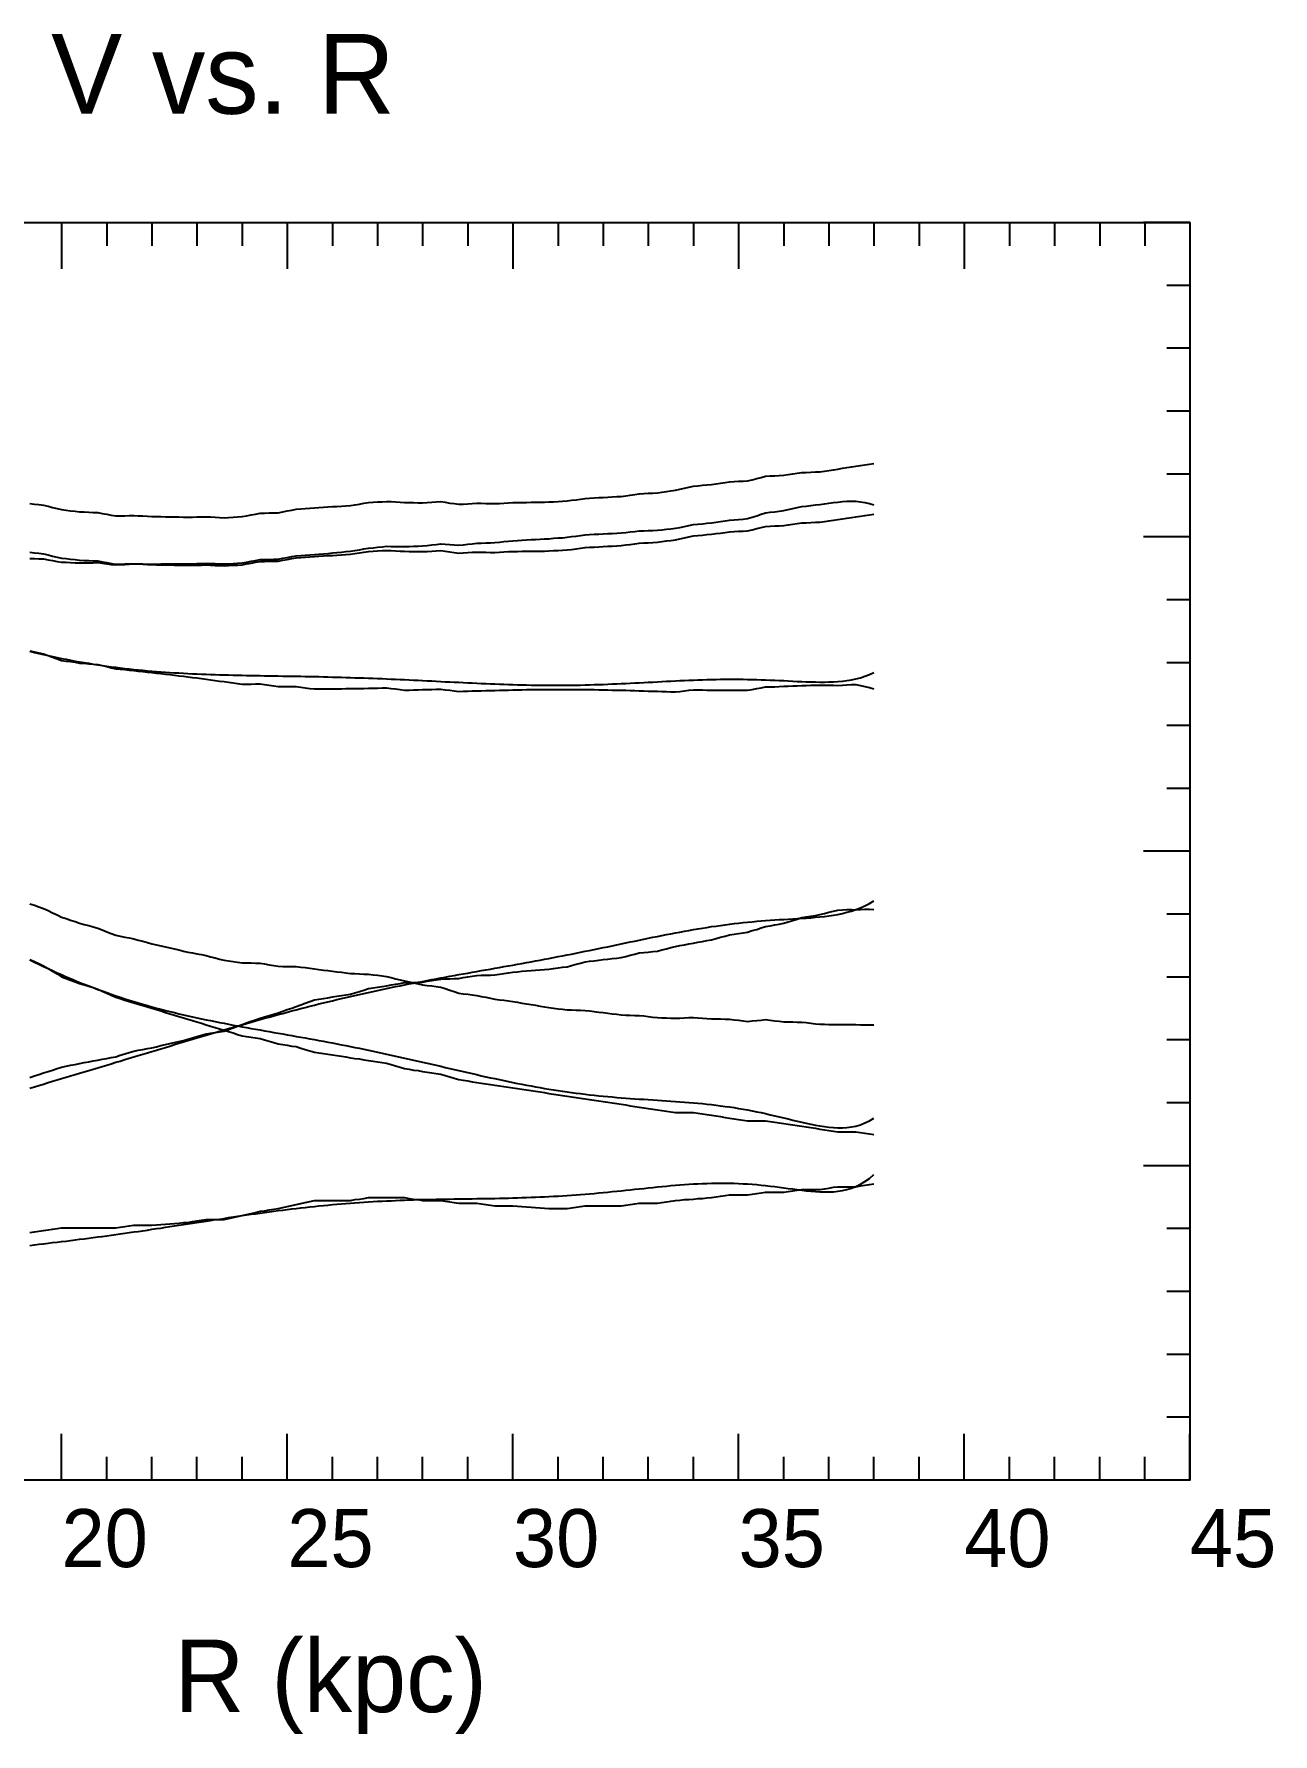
# Model space of a CAD drawing. Extents: x -35 to 291, y -35 to 199.
# Drawn here: x 120.6 to 291.5, y -35 to 199.4 of the extents above; entities that cross this region are included whole.
import ezdxf

# ---------------------------------------------------------------- set-up
doc = ezdxf.new("R2010")
doc.units = 0

msp = doc.modelspace()

# ---------------------------------------------------------------- linework, layer by layer
at = {"color": 0}
for p, q in [((124.44, 173.45), (124.44, 167.05)), ((130.67, 173.45), (130.67, 170.25)), ((136.89, 173.45), (136.89, 170.25)), ((143.11, 173.45), (143.11, 170.25)), ((149.33, 173.45), (149.33, 170.25)), ((155.56, 173.45), (155.56, 167.05)), ((161.78, 173.45), (161.78, 170.25)), ((168, 173.45), (168, 170.25)), ((174.22, 173.45), (174.22, 170.25)), ((180.44, 173.45), (180.44, 170.25)), ((186.67, 173.45), (186.67, 167.05)), ((192.89, 173.45), (192.89, 170.25)), ((199.11, 173.45), (199.11, 170.25)), ((205.33, 173.45), (205.33, 170.25)), ((211.56, 173.45), (211.56, 170.25)), ((217.78, 173.45), (217.78, 167.05)), ((224, 173.45), (224, 170.25)), ((230.22, 173.45), (230.22, 170.25)), ((236.44, 173.45), (236.44, 170.25)), ((242.67, 173.45), (242.67, 170.25)), ((248.89, 173.45), (248.89, 167.05)), ((255.11, 173.45), (255.11, 170.25)), ((261.33, 173.45), (261.33, 170.25)), ((267.56, 173.45), (267.56, 170.25)), ((280, 173.45), (273.6, 173.45)), ((273.78, 173.45), (273.78, 170.25)), ((280, 173.45), (280, 167.05)), ((280, 164.77), (276.8, 164.77)), ((280, 156.1), (276.8, 156.1)), ((280, 147.43), (276.8, 147.43)), ((280, 138.76), (276.8, 138.76)), ((280, 130.08), (273.6, 130.08)), ((280, 121.41), (276.8, 121.41)), ((280, 112.74), (276.8, 112.74)), ((280, 104.07), (276.8, 104.07)), ((280, 95.39), (276.8, 95.39)), ((280, 86.72), (273.6, 86.72)), ((280, 78.05), (276.8, 78.05)), ((280, 69.38), (276.8, 69.38)), ((280, 60.71), (276.8, 60.71)), ((280, 52.03), (276.8, 52.03)), ((280, 43.36), (273.6, 43.36)), ((280, 34.69), (276.8, 34.69)), ((280, 26.02), (276.8, 26.02)), ((280, 17.34), (276.8, 17.34)), ((280, 8.67), (276.8, 8.67)), ((124.44, 0), (124.44, 6.4)), ((155.56, 0), (155.56, 6.4)), ((186.67, 0), (186.67, 6.4)), ((217.78, 0), (217.78, 6.4)), ((248.89, 0), (248.89, 6.4)), ((280, 0), (280, 6.4)), ((130.67, 0), (130.67, 3.2)), ((136.89, 0), (136.89, 3.2)), ((143.11, 0), (143.11, 3.2)), ((149.33, 0), (149.33, 3.2)), ((161.78, 0), (161.78, 3.2)), ((168, 0), (168, 3.2)), ((174.22, 0), (174.22, 3.2)), ((180.44, 0), (180.44, 3.2)), ((192.89, 0), (192.89, 3.2)), ((199.11, 0), (199.11, 3.2)), ((205.33, 0), (205.33, 3.2)), ((211.56, 0), (211.56, 3.2)), ((224, 0), (224, 3.2)), ((230.22, 0), (230.22, 3.2)), ((236.44, 0), (236.44, 3.2)), ((242.67, 0), (242.67, 3.2)), ((255.11, 0), (255.11, 3.2)), ((261.33, 0), (261.33, 3.2)), ((267.56, 0), (267.56, 3.2)), ((273.78, 0), (273.78, 3.2))]:
    msp.add_line(p, q, dxfattribs=at)
msp.add_lwpolyline([(0, 0), (0, 173.45), (280, 173.45), (280, 0)], close=True, dxfattribs=at)
at = {"color": 9}
msp.add_lwpolyline([(120.09, 134.69), (120.71, 134.62), (121.33, 134.54), (121.96, 134.47), (122.58, 134.31), (123.2, 134.16), (123.82, 134), (124.44, 133.85), (125.07, 133.77), (125.69, 133.7), (126.31, 133.63), (126.93, 133.56), (127.56, 133.53), (128.18, 133.5), (128.8, 133.47), (129.42, 133.44), (130.04, 133.32), (130.67, 133.21), (131.29, 133.09), (131.91, 132.98), (132.53, 132.99), (133.16, 133), (133.78, 133.02), (134.4, 133.03), (135.02, 133), (135.64, 132.97), (136.27, 132.93), (136.89, 132.9), (137.51, 132.89), (138.13, 132.88), (138.76, 132.87), (139.38, 132.86), (140, 132.85), (140.62, 132.84), (141.24, 132.83), (141.87, 132.82), (142.49, 132.83), (143.11, 132.84), (143.73, 132.86), (144.36, 132.87), (144.98, 132.84), (145.6, 132.8), (146.22, 132.77), (146.84, 132.73), (147.47, 132.77), (148.09, 132.81), (148.71, 132.85), (149.33, 132.88), (149.96, 133), (150.58, 133.12), (151.2, 133.24), (151.82, 133.36), (152.44, 133.38), (153.07, 133.39), (153.69, 133.41), (154.31, 133.42), (154.93, 133.54), (155.56, 133.66), (156.18, 133.79), (156.8, 133.91), (157.42, 133.95), (158.04, 133.99), (158.67, 134.03), (159.29, 134.08), (159.91, 134.12), (160.53, 134.17), (161.16, 134.21), (161.78, 134.26), (162.4, 134.3), (163.02, 134.34), (163.64, 134.39), (164.27, 134.43), (164.89, 134.53), (165.51, 134.62), (166.13, 134.72), (166.76, 134.81), (167.38, 134.86), (168, 134.9), (168.62, 134.94), (169.24, 134.98), (169.87, 134.95), (170.49, 134.91), (171.11, 134.87), (171.73, 134.84), (172.36, 134.82), (172.98, 134.81), (173.6, 134.8), (174.22, 134.79), (174.84, 134.83), (175.47, 134.87), (176.09, 134.91), (176.71, 134.95), (177.33, 134.86), (177.96, 134.76), (178.58, 134.67), (179.2, 134.58), (179.82, 134.62), (180.44, 134.66), (181.07, 134.7), (181.69, 134.74), (182.31, 134.72), (182.93, 134.7), (183.56, 134.69), (184.18, 134.67), (184.8, 134.71), (185.42, 134.75), (186.04, 134.78), (186.67, 134.82), (187.29, 134.83), (187.91, 134.84), (188.53, 134.85), (189.16, 134.86), (189.78, 134.87), (190.4, 134.88), (191.02, 134.89), (191.64, 134.9), (192.27, 134.93), (192.89, 134.97), (193.51, 135), (194.13, 135.04), (194.76, 135.13), (195.38, 135.22), (196, 135.31), (196.62, 135.4), (197.24, 135.43), (197.87, 135.47), (198.49, 135.5), (199.11, 135.54), (199.73, 135.57), (200.36, 135.61), (200.98, 135.64), (201.6, 135.67), (202.22, 135.76), (202.84, 135.85), (203.47, 135.94), (204.09, 136.03), (204.71, 136.07), (205.33, 136.1), (205.96, 136.13), (206.58, 136.17), (207.2, 136.26), (207.82, 136.35), (208.44, 136.44), (209.07, 136.53), (209.69, 136.66), (210.31, 136.8), (210.93, 136.94), (211.56, 137.07), (212.18, 137.14), (212.8, 137.2), (213.42, 137.26), (214.04, 137.32), (214.67, 137.41), (215.29, 137.5), (215.91, 137.59), (216.53, 137.68), (217.16, 137.71), (217.78, 137.75), (218.4, 137.78), (219.02, 137.81), (219.64, 137.97), (220.27, 138.14), (220.89, 138.3), (221.51, 138.47), (222.13, 138.5), (222.76, 138.53), (223.38, 138.56), (224, 138.59), (224.62, 138.68), (225.24, 138.77), (225.87, 138.86), (226.49, 138.96), (227.11, 138.99), (227.73, 139.02), (228.36, 139.05), (228.98, 139.08), (229.6, 139.17), (230.22, 139.26), (230.84, 139.35), (231.47, 139.44), (232.09, 139.55), (232.71, 139.65), (233.33, 139.75), (233.96, 139.85), (234.58, 139.95), (235.2, 140.04), (235.82, 140.13), (236.44, 140.22)], dxfattribs=at)
at = {"color": 4}
for points in [[(120.09, 127.12), (120.71, 127.1), (121.33, 127.07), (121.96, 127.05), (122.58, 126.94), (123.2, 126.82), (123.82, 126.71), (124.44, 126.6), (125.07, 126.58), (125.69, 126.55), (126.31, 126.52), (126.93, 126.5), (127.56, 126.51), (128.18, 126.52), (128.8, 126.53), (129.42, 126.54), (130.04, 126.46), (130.67, 126.38), (131.29, 126.3), (131.91, 126.22), (132.53, 126.26), (133.16, 126.29), (133.78, 126.33), (134.4, 126.36), (135.02, 126.36), (135.64, 126.35), (136.27, 126.34), (136.89, 126.33), (137.51, 126.34), (138.13, 126.35), (138.76, 126.36), (139.38, 126.36), (140, 126.37), (140.62, 126.37), (141.24, 126.37), (141.87, 126.37), (142.49, 126.39), (143.11, 126.41), (143.73, 126.43), (144.36, 126.45), (144.98, 126.42), (145.6, 126.4), (146.22, 126.38), (146.84, 126.35), (147.47, 126.39), (148.09, 126.42), (148.71, 126.45), (149.33, 126.49), (149.96, 126.6), (150.58, 126.72), (151.2, 126.84), (151.82, 126.95), (152.44, 126.97), (153.07, 126.98), (153.69, 127), (154.31, 127.01), (154.93, 127.13), (155.56, 127.24), (156.18, 127.36), (156.8, 127.48), (157.42, 127.52), (158.04, 127.56), (158.67, 127.6), (159.29, 127.64), (159.91, 127.7), (160.53, 127.75), (161.16, 127.81), (161.78, 127.87), (162.4, 127.93), (163.02, 127.99), (163.64, 128.05), (164.27, 128.11), (164.89, 128.22), (165.51, 128.32), (166.13, 128.43), (166.76, 128.54), (167.38, 128.6), (168, 128.67), (168.62, 128.73), (169.24, 128.8), (169.87, 128.78), (170.49, 128.77), (171.11, 128.76), (171.73, 128.75), (172.36, 128.78), (172.98, 128.8), (173.6, 128.83), (174.22, 128.85), (174.84, 128.92), (175.47, 128.99), (176.09, 129.06), (176.71, 129.14), (177.33, 129.08), (177.96, 129.03), (178.58, 128.98), (179.2, 128.93), (179.82, 129), (180.44, 129.07), (181.07, 129.14), (181.69, 129.21), (182.31, 129.23), (182.93, 129.26), (183.56, 129.28), (184.18, 129.3), (184.8, 129.37), (185.42, 129.43), (186.04, 129.5), (186.67, 129.56), (187.29, 129.6), (187.91, 129.64), (188.53, 129.68), (189.16, 129.71), (189.78, 129.75), (190.4, 129.78), (191.02, 129.81), (191.64, 129.84), (192.27, 129.89), (192.89, 129.94), (193.51, 129.98), (194.13, 130.03), (194.76, 130.12), (195.38, 130.21), (196, 130.29), (196.62, 130.38), (197.24, 130.42), (197.87, 130.45), (198.49, 130.48), (199.11, 130.51), (199.73, 130.54), (200.36, 130.57), (200.98, 130.6), (201.6, 130.63), (202.22, 130.7), (202.84, 130.77), (203.47, 130.84), (204.09, 130.91), (204.71, 130.93), (205.33, 130.95), (205.96, 130.97), (206.58, 131), (207.2, 131.06), (207.82, 131.13), (208.44, 131.2), (209.07, 131.28), (209.69, 131.4), (210.31, 131.53), (210.93, 131.66), (211.56, 131.79), (212.18, 131.84), (212.8, 131.9), (213.42, 131.96), (214.04, 132.02), (214.67, 132.1), (215.29, 132.19), (215.91, 132.29), (216.53, 132.39), (217.16, 132.44), (217.78, 132.49), (218.4, 132.55), (219.02, 132.61), (219.64, 132.8), (220.27, 133), (220.89, 133.2), (221.51, 133.4), (222.13, 133.48), (222.76, 133.56), (223.38, 133.64), (224, 133.72), (224.62, 133.86), (225.24, 133.99), (225.87, 134.13), (226.49, 134.26), (227.11, 134.34), (227.73, 134.42), (228.36, 134.49), (228.98, 134.55), (229.6, 134.66), (230.22, 134.75), (230.84, 134.83), (231.47, 134.89), (232.09, 134.96), (232.71, 135), (233.33, 135.02), (233.96, 135.01), (234.58, 134.94), (235.2, 134.84), (235.82, 134.7), (236.44, 134.53)], [(120.09, 114.31), (120.71, 114.15), (121.33, 114.01), (121.96, 113.86), (122.58, 113.72), (123.2, 113.59), (123.82, 113.46), (124.44, 113.33), (125.07, 113.21), (125.69, 113.09), (126.31, 112.97), (126.93, 112.86), (127.56, 112.75), (128.18, 112.65), (128.8, 112.55), (129.42, 112.45), (130.04, 112.36), (130.67, 112.27), (131.29, 112.18), (131.91, 112.1), (132.53, 112.03), (133.16, 111.95), (133.78, 111.88), (134.4, 111.81), (135.02, 111.75), (135.64, 111.69), (136.27, 111.63), (136.89, 111.58), (137.51, 111.53), (138.13, 111.48), (138.76, 111.44), (139.38, 111.39), (140, 111.35), (140.62, 111.32), (141.24, 111.28), (141.87, 111.25), (142.49, 111.22), (143.11, 111.19), (143.73, 111.17), (144.36, 111.14), (144.98, 111.12), (145.6, 111.1), (146.22, 111.08), (146.84, 111.06), (147.47, 111.04), (148.09, 111.03), (148.71, 111.01), (149.33, 111), (149.96, 110.99), (150.58, 110.98), (151.2, 110.96), (151.82, 110.95), (152.44, 110.94), (153.07, 110.93), (153.69, 110.92), (154.31, 110.91), (154.93, 110.9), (155.56, 110.89), (156.18, 110.88), (156.8, 110.87), (157.42, 110.86), (158.04, 110.85), (158.67, 110.83), (159.29, 110.82), (159.91, 110.81), (160.53, 110.79), (161.16, 110.78), (161.78, 110.76), (162.4, 110.75), (163.02, 110.73), (163.64, 110.71), (164.27, 110.69), (164.89, 110.67), (165.51, 110.65), (166.13, 110.63), (166.76, 110.61), (167.38, 110.59), (168, 110.56), (168.62, 110.54), (169.24, 110.51), (169.87, 110.48), (170.49, 110.46), (171.11, 110.43), (171.73, 110.4), (172.36, 110.37), (172.98, 110.34), (173.6, 110.31), (174.22, 110.28), (174.84, 110.25), (175.47, 110.22), (176.09, 110.18), (176.71, 110.15), (177.33, 110.12), (177.96, 110.09), (178.58, 110.06), (179.2, 110.03), (179.82, 110), (180.44, 109.97), (181.07, 109.94), (181.69, 109.91), (182.31, 109.88), (182.93, 109.86), (183.56, 109.83), (184.18, 109.81), (184.8, 109.78), (185.42, 109.76), (186.04, 109.74), (186.67, 109.72), (187.29, 109.7), (187.91, 109.69), (188.53, 109.67), (189.16, 109.66), (189.78, 109.65), (190.4, 109.64), (191.02, 109.64), (191.64, 109.63), (192.27, 109.63), (192.89, 109.63), (193.51, 109.63), (194.13, 109.64), (194.76, 109.64), (195.38, 109.65), (196, 109.66), (196.62, 109.68), (197.24, 109.69), (197.87, 109.71), (198.49, 109.73), (199.11, 109.75), (199.73, 109.77), (200.36, 109.8), (200.98, 109.82), (201.6, 109.85), (202.22, 109.88), (202.84, 109.91), (203.47, 109.94), (204.09, 109.97), (204.71, 110), (205.33, 110.04), (205.96, 110.07), (206.58, 110.1), (207.2, 110.14), (207.82, 110.17), (208.44, 110.2), (209.07, 110.23), (209.69, 110.26), (210.31, 110.29), (210.93, 110.32), (211.56, 110.34), (212.18, 110.37), (212.8, 110.39), (213.42, 110.41), (214.04, 110.42), (214.67, 110.44), (215.29, 110.45), (215.91, 110.46), (216.53, 110.46), (217.16, 110.46), (217.78, 110.46), (218.4, 110.45), (219.02, 110.44), (219.64, 110.43), (220.27, 110.41), (220.89, 110.39), (221.51, 110.37), (222.13, 110.34), (222.76, 110.32), (223.38, 110.29), (224, 110.26), (224.62, 110.23), (225.24, 110.2), (225.87, 110.16), (226.49, 110.14), (227.11, 110.11), (227.73, 110.09), (228.36, 110.08), (228.98, 110.07), (229.6, 110.07), (230.22, 110.08), (230.84, 110.1), (231.47, 110.14), (232.09, 110.2), (232.71, 110.28), (233.33, 110.38), (233.96, 110.51), (234.58, 110.67), (235.2, 110.86), (235.82, 111.1), (236.44, 111.37)], [(120.09, 54.07), (120.71, 54.26), (121.33, 54.44), (121.96, 54.63), (122.58, 54.82), (123.2, 55), (123.82, 55.19), (124.44, 55.38), (125.07, 55.56), (125.69, 55.75), (126.31, 55.94), (126.93, 56.12), (127.56, 56.31), (128.18, 56.5), (128.8, 56.68), (129.42, 56.87), (130.04, 57.06), (130.67, 57.24), (131.29, 57.43), (131.91, 57.62), (132.53, 57.8), (133.16, 57.99), (133.78, 58.18), (134.4, 58.37), (135.02, 58.55), (135.64, 58.74), (136.27, 58.93), (136.89, 59.12), (137.51, 59.31), (138.13, 59.49), (138.76, 59.68), (139.38, 59.87), (140, 60.06), (140.62, 60.24), (141.24, 60.43), (141.87, 60.62), (142.49, 60.8), (143.11, 60.99), (143.73, 61.17), (144.36, 61.36), (144.98, 61.54), (145.6, 61.73), (146.22, 61.91), (146.84, 62.09), (147.47, 62.27), (148.09, 62.45), (148.71, 62.63), (149.33, 62.81), (149.96, 62.99), (150.58, 63.17), (151.2, 63.34), (151.82, 63.52), (152.44, 63.69), (153.07, 63.86), (153.69, 64.03), (154.31, 64.2), (154.93, 64.37), (155.56, 64.54), (156.18, 64.7), (156.8, 64.87), (157.42, 65.03), (158.04, 65.19), (158.67, 65.35), (159.29, 65.51), (159.91, 65.67), (160.53, 65.82), (161.16, 65.97), (161.78, 66.12), (162.4, 66.27), (163.02, 66.42), (163.64, 66.57), (164.27, 66.71), (164.89, 66.85), (165.51, 66.99), (166.13, 67.13), (166.76, 67.27), (167.38, 67.4), (168, 67.54), (168.62, 67.67), (169.24, 67.8), (169.87, 67.93), (170.49, 68.06), (171.11, 68.18), (171.73, 68.31), (172.36, 68.43), (172.98, 68.55), (173.6, 68.67), (174.22, 68.79), (174.84, 68.91), (175.47, 69.03), (176.09, 69.14), (176.71, 69.26), (177.33, 69.37), (177.96, 69.49), (178.58, 69.6), (179.2, 69.71), (179.82, 69.82), (180.44, 69.93), (181.07, 70.05), (181.69, 70.16), (182.31, 70.27), (182.93, 70.38), (183.56, 70.49), (184.18, 70.6), (184.8, 70.71), (185.42, 70.82), (186.04, 70.93), (186.67, 71.04), (187.29, 71.16), (187.91, 71.27), (188.53, 71.38), (189.16, 71.5), (189.78, 71.61), (190.4, 71.73), (191.02, 71.84), (191.64, 71.96), (192.27, 72.08), (192.89, 72.2), (193.51, 72.32), (194.13, 72.44), (194.76, 72.56), (195.38, 72.69), (196, 72.81), (196.62, 72.93), (197.24, 73.06), (197.87, 73.19), (198.49, 73.31), (199.11, 73.44), (199.73, 73.57), (200.36, 73.7), (200.98, 73.83), (201.6, 73.96), (202.22, 74.09), (202.84, 74.22), (203.47, 74.35), (204.09, 74.47), (204.71, 74.6), (205.33, 74.73), (205.96, 74.86), (206.58, 74.98), (207.2, 75.11), (207.82, 75.23), (208.44, 75.35), (209.07, 75.47), (209.69, 75.59), (210.31, 75.7), (210.93, 75.81), (211.56, 75.92), (212.18, 76.03), (212.8, 76.13), (213.42, 76.23), (214.04, 76.33), (214.67, 76.42), (215.29, 76.51), (215.91, 76.6), (216.53, 76.68), (217.16, 76.75), (217.78, 76.82), (218.4, 76.89), (219.02, 76.96), (219.64, 77.01), (220.27, 77.07), (220.89, 77.12), (221.51, 77.17), (222.13, 77.21), (222.76, 77.26), (223.38, 77.3), (224, 77.33), (224.62, 77.37), (225.24, 77.41), (225.87, 77.44), (226.49, 77.48), (227.11, 77.52), (227.73, 77.57), (228.36, 77.62), (228.98, 77.68), (229.6, 77.75), (230.22, 77.83), (230.84, 77.92), (231.47, 78.03), (232.09, 78.16), (232.71, 78.31), (233.33, 78.49), (233.96, 78.69), (234.58, 78.93), (235.2, 79.2), (235.82, 79.51), (236.44, 79.87)]]:
    msp.add_lwpolyline(points, dxfattribs=at)
at = {"color": 3}
for points in [[(120.09, 127.96), (120.71, 127.89), (121.33, 127.82), (121.96, 127.75), (122.58, 127.6), (123.2, 127.45), (123.82, 127.3), (124.44, 127.15), (125.07, 127.09), (125.69, 127.02), (126.31, 126.95), (126.93, 126.88), (127.56, 126.85), (128.18, 126.83), (128.8, 126.8), (129.42, 126.77), (130.04, 126.66), (130.67, 126.55), (131.29, 126.44), (131.91, 126.33), (132.53, 126.34), (133.16, 126.35), (133.78, 126.37), (134.4, 126.38), (135.02, 126.35), (135.64, 126.32), (136.27, 126.29), (136.89, 126.26), (137.51, 126.25), (138.13, 126.24), (138.76, 126.23), (139.38, 126.22), (140, 126.21), (140.62, 126.2), (141.24, 126.19), (141.87, 126.18), (142.49, 126.19), (143.11, 126.2), (143.73, 126.21), (144.36, 126.23), (144.98, 126.19), (145.6, 126.16), (146.22, 126.13), (146.84, 126.1), (147.47, 126.13), (148.09, 126.17), (148.71, 126.2), (149.33, 126.24), (149.96, 126.35), (150.58, 126.47), (151.2, 126.58), (151.82, 126.69), (152.44, 126.71), (153.07, 126.72), (153.69, 126.74), (154.31, 126.75), (154.93, 126.87), (155.56, 126.98), (156.18, 127.1), (156.8, 127.21), (157.42, 127.25), (158.04, 127.29), (158.67, 127.33), (159.29, 127.37), (159.91, 127.42), (160.53, 127.46), (161.16, 127.5), (161.78, 127.54), (162.4, 127.58), (163.02, 127.63), (163.64, 127.67), (164.27, 127.71), (164.89, 127.8), (165.51, 127.89), (166.13, 127.98), (166.76, 128.07), (167.38, 128.11), (168, 128.15), (168.62, 128.19), (169.24, 128.23), (169.87, 128.2), (170.49, 128.16), (171.11, 128.13), (171.73, 128.1), (172.36, 128.08), (172.98, 128.07), (173.6, 128.06), (174.22, 128.05), (174.84, 128.09), (175.47, 128.12), (176.09, 128.16), (176.71, 128.2), (177.33, 128.11), (177.96, 128.03), (178.58, 127.94), (179.2, 127.85), (179.82, 127.89), (180.44, 127.93), (181.07, 127.96), (181.69, 128), (182.31, 127.98), (182.93, 127.97), (183.56, 127.95), (184.18, 127.94), (184.8, 127.97), (185.42, 128.01), (186.04, 128.05), (186.67, 128.08), (187.29, 128.09), (187.91, 128.1), (188.53, 128.11), (189.16, 128.12), (189.78, 128.13), (190.4, 128.13), (191.02, 128.14), (191.64, 128.15), (192.27, 128.19), (192.89, 128.22), (193.51, 128.25), (194.13, 128.29), (194.76, 128.37), (195.38, 128.46), (196, 128.54), (196.62, 128.63), (197.24, 128.66), (197.87, 128.69), (198.49, 128.73), (199.11, 128.76), (199.73, 128.79), (200.36, 128.82), (200.98, 128.86), (201.6, 128.89), (202.22, 128.97), (202.84, 129.06), (203.47, 129.15), (204.09, 129.23), (204.71, 129.26), (205.33, 129.29), (205.96, 129.33), (206.58, 129.36), (207.2, 129.44), (207.82, 129.53), (208.44, 129.61), (209.07, 129.7), (209.69, 129.83), (210.31, 129.96), (210.93, 130.09), (211.56, 130.22), (212.18, 130.28), (212.8, 130.34), (213.42, 130.4), (214.04, 130.45), (214.67, 130.54), (215.29, 130.62), (215.91, 130.71), (216.53, 130.8), (217.16, 130.83), (217.78, 130.86), (218.4, 130.89), (219.02, 130.92), (219.64, 131.07), (220.27, 131.23), (220.89, 131.39), (221.51, 131.54), (222.13, 131.57), (222.76, 131.6), (223.38, 131.63), (224, 131.66), (224.62, 131.75), (225.24, 131.83), (225.87, 131.92), (226.49, 132.01), (227.11, 132.04), (227.73, 132.07), (228.36, 132.1), (228.98, 132.12), (229.6, 132.21), (230.22, 132.3), (230.84, 132.38), (231.47, 132.47), (232.09, 132.57), (232.71, 132.67), (233.33, 132.76), (233.96, 132.86), (234.58, 132.95), (235.2, 133.04), (235.82, 133.12), (236.44, 133.21)], [(120.09, 114.35), (120.71, 114.22), (121.33, 114.09), (121.96, 113.96), (122.58, 113.74), (123.2, 113.51), (123.82, 113.29), (124.44, 113.06), (125.07, 112.97), (125.69, 112.88), (126.31, 112.79), (126.93, 112.69), (127.56, 112.65), (128.18, 112.6), (128.8, 112.55), (129.42, 112.49), (130.04, 112.35), (130.67, 112.2), (131.29, 112.05), (131.91, 111.9), (132.53, 111.84), (133.16, 111.78), (133.78, 111.71), (134.4, 111.65), (135.02, 111.59), (135.64, 111.52), (136.27, 111.45), (136.89, 111.38), (137.51, 111.31), (138.13, 111.24), (138.76, 111.17), (139.38, 111.09), (140, 111.02), (140.62, 110.94), (141.24, 110.86), (141.87, 110.79), (142.49, 110.71), (143.11, 110.63), (143.73, 110.54), (144.36, 110.46), (144.98, 110.38), (145.6, 110.3), (146.22, 110.21), (146.84, 110.13), (147.47, 110.04), (148.09, 109.95), (148.71, 109.87), (149.33, 109.78), (149.96, 109.79), (150.58, 109.79), (151.2, 109.8), (151.82, 109.8), (152.44, 109.71), (153.07, 109.62), (153.69, 109.53), (154.31, 109.45), (154.93, 109.45), (155.56, 109.46), (156.18, 109.46), (156.8, 109.46), (157.42, 109.38), (158.04, 109.29), (158.67, 109.2), (159.29, 109.11), (159.91, 109.12), (160.53, 109.12), (161.16, 109.13), (161.78, 109.14), (162.4, 109.15), (163.02, 109.15), (163.64, 109.16), (164.27, 109.17), (164.89, 109.18), (165.51, 109.19), (166.13, 109.2), (166.76, 109.21), (167.38, 109.23), (168, 109.24), (168.62, 109.25), (169.24, 109.27), (169.87, 109.19), (170.49, 109.11), (171.11, 109.03), (171.73, 108.95), (172.36, 108.97), (172.98, 108.98), (173.6, 109), (174.22, 109.02), (174.84, 109.03), (175.47, 109.05), (176.09, 109.07), (176.71, 109.09), (177.33, 109.01), (177.96, 108.94), (178.58, 108.86), (179.2, 108.78), (179.82, 108.8), (180.44, 108.82), (181.07, 108.84), (181.69, 108.86), (182.31, 108.87), (182.93, 108.89), (183.56, 108.91), (184.18, 108.92), (184.8, 108.94), (185.42, 108.95), (186.04, 108.97), (186.67, 108.98), (187.29, 108.99), (187.91, 109.01), (188.53, 109.02), (189.16, 109.03), (189.78, 109.03), (190.4, 109.04), (191.02, 109.05), (191.64, 109.05), (192.27, 109.05), (192.89, 109.06), (193.51, 109.06), (194.13, 109.06), (194.76, 109.05), (195.38, 109.05), (196, 109.05), (196.62, 109.04), (197.24, 109.03), (197.87, 109.02), (198.49, 109.01), (199.11, 109), (199.73, 108.99), (200.36, 108.97), (200.98, 108.96), (201.6, 108.94), (202.22, 108.93), (202.84, 108.91), (203.47, 108.89), (204.09, 108.87), (204.71, 108.85), (205.33, 108.83), (205.96, 108.81), (206.58, 108.79), (207.2, 108.77), (207.82, 108.75), (208.44, 108.73), (209.07, 108.71), (209.69, 108.78), (210.31, 108.86), (210.93, 108.94), (211.56, 109.01), (212.18, 109), (212.8, 108.99), (213.42, 108.97), (214.04, 108.96), (214.67, 108.95), (215.29, 108.95), (215.91, 108.94), (216.53, 108.94), (217.16, 108.94), (217.78, 108.95), (218.4, 108.95), (219.02, 108.96), (219.64, 109.06), (220.27, 109.17), (220.89, 109.28), (221.51, 109.39), (222.13, 109.41), (222.76, 109.43), (223.38, 109.46), (224, 109.48), (224.62, 109.5), (225.24, 109.53), (225.87, 109.56), (226.49, 109.58), (227.11, 109.6), (227.73, 109.62), (228.36, 109.64), (228.98, 109.65), (229.6, 109.65), (230.22, 109.65), (230.84, 109.63), (231.47, 109.61), (232.09, 109.66), (232.71, 109.7), (233.33, 109.72), (233.96, 109.72), (234.58, 109.61), (235.2, 109.47), (235.82, 109.3), (236.44, 109.11)], [(120.09, 55.53), (120.71, 55.74), (121.33, 55.95), (121.96, 56.15), (122.58, 56.36), (123.2, 56.56), (123.82, 56.76), (124.44, 56.97), (125.07, 57.09), (125.69, 57.21), (126.31, 57.34), (126.93, 57.46), (127.56, 57.58), (128.18, 57.7), (128.8, 57.82), (129.42, 57.93), (130.04, 58.05), (130.67, 58.17), (131.29, 58.29), (131.91, 58.4), (132.53, 58.6), (133.16, 58.79), (133.78, 58.98), (134.4, 59.18), (135.02, 59.29), (135.64, 59.4), (136.27, 59.51), (136.89, 59.62), (137.51, 59.77), (138.13, 59.92), (138.76, 60.06), (139.38, 60.21), (140, 60.36), (140.62, 60.51), (141.24, 60.65), (141.87, 60.8), (142.49, 60.98), (143.11, 61.17), (143.73, 61.35), (144.36, 61.53), (144.98, 61.64), (145.6, 61.74), (146.22, 61.84), (146.84, 61.94), (147.47, 62.16), (148.09, 62.39), (148.71, 62.61), (149.33, 62.83), (149.96, 63.05), (150.58, 63.28), (151.2, 63.5), (151.82, 63.72), (152.44, 63.9), (153.07, 64.08), (153.69, 64.26), (154.31, 64.45), (154.93, 64.67), (155.56, 64.89), (156.18, 65.11), (156.8, 65.34), (157.42, 65.56), (158.04, 65.78), (158.67, 66.01), (159.29, 66.23), (159.91, 66.33), (160.53, 66.43), (161.16, 66.53), (161.78, 66.63), (162.4, 66.73), (163.02, 66.83), (163.64, 66.93), (164.27, 67.04), (164.89, 67.22), (165.51, 67.41), (166.13, 67.59), (166.76, 67.78), (167.38, 67.88), (168, 67.98), (168.62, 68.09), (169.24, 68.19), (169.87, 68.29), (170.49, 68.4), (171.11, 68.5), (171.73, 68.61), (172.36, 68.63), (172.98, 68.65), (173.6, 68.67), (174.22, 68.69), (174.84, 68.8), (175.47, 68.9), (176.09, 69.01), (176.71, 69.11), (177.33, 69.13), (177.96, 69.15), (178.58, 69.17), (179.2, 69.19), (179.82, 69.3), (180.44, 69.4), (181.07, 69.5), (181.69, 69.6), (182.31, 69.62), (182.93, 69.64), (183.56, 69.66), (184.18, 69.67), (184.8, 69.77), (185.42, 69.87), (186.04, 69.97), (186.67, 70.07), (187.29, 70.12), (187.91, 70.17), (188.53, 70.22), (189.16, 70.28), (189.78, 70.33), (190.4, 70.37), (191.02, 70.42), (191.64, 70.47), (192.27, 70.56), (192.89, 70.64), (193.51, 70.73), (194.13, 70.81), (194.76, 70.98), (195.38, 71.15), (196, 71.31), (196.62, 71.48), (197.24, 71.56), (197.87, 71.63), (198.49, 71.71), (199.11, 71.78), (199.73, 71.86), (200.36, 71.93), (200.98, 72), (201.6, 72.08), (202.22, 72.23), (202.84, 72.39), (203.47, 72.54), (204.09, 72.7), (204.71, 72.77), (205.33, 72.83), (205.96, 72.9), (206.58, 72.97), (207.2, 73.13), (207.82, 73.28), (208.44, 73.44), (209.07, 73.59), (209.69, 73.71), (210.31, 73.82), (210.93, 73.94), (211.56, 74.05), (212.18, 74.17), (212.8, 74.29), (213.42, 74.41), (214.04, 74.53), (214.67, 74.7), (215.29, 74.87), (215.91, 75.04), (216.53, 75.22), (217.16, 75.31), (217.78, 75.4), (218.4, 75.49), (219.02, 75.59), (219.64, 75.78), (220.27, 75.96), (220.89, 76.15), (221.51, 76.34), (222.13, 76.45), (222.76, 76.56), (223.38, 76.67), (224, 76.79), (224.62, 76.98), (225.24, 77.18), (225.87, 77.38), (226.49, 77.58), (227.11, 77.69), (227.73, 77.79), (228.36, 77.89), (228.98, 77.99), (229.6, 78.16), (230.22, 78.33), (230.84, 78.48), (231.47, 78.62), (232.09, 78.66), (232.71, 78.68), (233.33, 78.69), (233.96, 78.67), (234.58, 78.71), (235.2, 78.73), (235.82, 78.73), (236.44, 78.69)]]:
    msp.add_lwpolyline(points, dxfattribs=at)
at = {"color": 1}
msp.add_lwpolyline([(120.09, 79.5), (120.71, 79.28), (121.33, 79.07), (121.96, 78.85), (122.58, 78.55), (123.2, 78.26), (123.82, 77.96), (124.44, 77.66), (125.07, 77.45), (125.69, 77.24), (126.31, 77.03), (126.93, 76.82), (127.56, 76.65), (128.18, 76.48), (128.8, 76.31), (129.42, 76.14), (130.04, 75.89), (130.67, 75.64), (131.29, 75.39), (131.91, 75.14), (132.53, 75.01), (133.16, 74.89), (133.78, 74.77), (134.4, 74.64), (135.02, 74.48), (135.64, 74.31), (136.27, 74.14), (136.89, 73.98), (137.51, 73.83), (138.13, 73.69), (138.76, 73.54), (139.38, 73.4), (140, 73.26), (140.62, 73.12), (141.24, 72.97), (141.87, 72.83), (142.49, 72.71), (143.11, 72.59), (143.73, 72.48), (144.36, 72.36), (144.98, 72.19), (145.6, 72.03), (146.22, 71.87), (146.84, 71.7), (147.47, 71.61), (148.09, 71.52), (148.71, 71.43), (149.33, 71.34), (149.96, 71.33), (150.58, 71.32), (151.2, 71.31), (151.82, 71.31), (152.44, 71.19), (153.07, 71.08), (153.69, 70.97), (154.31, 70.86), (154.93, 70.85), (155.56, 70.85), (156.18, 70.85), (156.8, 70.84), (157.42, 70.76), (158.04, 70.68), (158.67, 70.59), (159.29, 70.51), (159.91, 70.43), (160.53, 70.35), (161.16, 70.28), (161.78, 70.2), (162.4, 70.12), (163.02, 70.04), (163.64, 69.96), (164.27, 69.88), (164.89, 69.85), (165.51, 69.83), (166.13, 69.8), (166.76, 69.78), (167.38, 69.7), (168, 69.62), (168.62, 69.54), (169.24, 69.46), (169.87, 69.31), (170.49, 69.15), (171.11, 68.99), (171.73, 68.84), (172.36, 68.71), (172.98, 68.57), (173.6, 68.44), (174.22, 68.31), (174.84, 68.23), (175.47, 68.15), (176.09, 68.08), (176.71, 68), (177.33, 67.79), (177.96, 67.58), (178.58, 67.37), (179.2, 67.16), (179.82, 67.08), (180.44, 67), (181.07, 66.93), (181.69, 66.85), (182.31, 66.72), (182.93, 66.59), (183.56, 66.45), (184.18, 66.32), (184.8, 66.24), (185.42, 66.17), (186.04, 66.09), (186.67, 66.01), (187.29, 65.91), (187.91, 65.8), (188.53, 65.7), (189.16, 65.59), (189.78, 65.49), (190.4, 65.38), (191.02, 65.28), (191.64, 65.17), (192.27, 65.1), (192.89, 65.02), (193.51, 64.94), (194.13, 64.86), (194.76, 64.84), (195.38, 64.82), (196, 64.8), (196.62, 64.78), (197.24, 64.7), (197.87, 64.62), (198.49, 64.55), (199.11, 64.47), (199.73, 64.39), (200.36, 64.32), (200.98, 64.24), (201.6, 64.16), (202.22, 64.14), (202.84, 64.12), (203.47, 64.1), (204.09, 64.08), (204.71, 64.01), (205.33, 63.93), (205.96, 63.86), (206.58, 63.78), (207.2, 63.76), (207.82, 63.74), (208.44, 63.72), (209.07, 63.71), (209.69, 63.73), (210.31, 63.76), (210.93, 63.79), (211.56, 63.82), (212.18, 63.77), (212.8, 63.73), (213.42, 63.68), (214.04, 63.64), (214.67, 63.62), (215.29, 63.6), (215.91, 63.59), (216.53, 63.57), (217.16, 63.5), (217.78, 63.42), (218.4, 63.35), (219.02, 63.27), (219.64, 63.33), (220.27, 63.39), (220.89, 63.45), (221.51, 63.51), (222.13, 63.44), (222.76, 63.36), (223.38, 63.29), (224, 63.21), (224.62, 63.2), (225.24, 63.19), (225.87, 63.17), (226.49, 63.16), (227.11, 63.09), (227.73, 63.01), (228.36, 62.94), (228.98, 62.87), (229.6, 62.86), (230.22, 62.84), (230.84, 62.83), (231.47, 62.82), (232.09, 62.82), (232.71, 62.82), (233.33, 62.82), (233.96, 62.82), (234.58, 62.81), (235.2, 62.8), (235.82, 62.79), (236.44, 62.78)], dxfattribs=at)
at = {"color": 2}
for points in [[(120.09, 79.5), (120.71, 79.28), (121.33, 79.07), (121.96, 78.85), (122.58, 78.55), (123.2, 78.26), (123.82, 77.96), (124.44, 77.66), (125.07, 77.45), (125.69, 77.24), (126.31, 77.03), (126.93, 76.82), (127.56, 76.65), (128.18, 76.48), (128.8, 76.31), (129.42, 76.14), (130.04, 75.89), (130.67, 75.64), (131.29, 75.39), (131.91, 75.14), (132.53, 75.01), (133.16, 74.89), (133.78, 74.77), (134.4, 74.64), (135.02, 74.48), (135.64, 74.31), (136.27, 74.14), (136.89, 73.98), (137.51, 73.83), (138.13, 73.69), (138.76, 73.54), (139.38, 73.4), (140, 73.26), (140.62, 73.12), (141.24, 72.97), (141.87, 72.83), (142.49, 72.71), (143.11, 72.59), (143.73, 72.48), (144.36, 72.36), (144.98, 72.19), (145.6, 72.03), (146.22, 71.87), (146.84, 71.7), (147.47, 71.61), (148.09, 71.52), (148.71, 71.43), (149.33, 71.34), (149.96, 71.33), (150.58, 71.32), (151.2, 71.31), (151.82, 71.31), (152.44, 71.19), (153.07, 71.08), (153.69, 70.97), (154.31, 70.86), (154.93, 70.85), (155.56, 70.85), (156.18, 70.85), (156.8, 70.84), (157.42, 70.76), (158.04, 70.68), (158.67, 70.59), (159.29, 70.51), (159.91, 70.43), (160.53, 70.35), (161.16, 70.28), (161.78, 70.2), (162.4, 70.12), (163.02, 70.04), (163.64, 69.96), (164.27, 69.88), (164.89, 69.85), (165.51, 69.83), (166.13, 69.8), (166.76, 69.78), (167.38, 69.7), (168, 69.62), (168.62, 69.54), (169.24, 69.46), (169.87, 69.31), (170.49, 69.15), (171.11, 68.99), (171.73, 68.84), (172.36, 68.71), (172.98, 68.57), (173.6, 68.44), (174.22, 68.31), (174.84, 68.23), (175.47, 68.15), (176.09, 68.08), (176.71, 68), (177.33, 67.79), (177.96, 67.58), (178.58, 67.37), (179.2, 67.16), (179.82, 67.08), (180.44, 67), (181.07, 66.93), (181.69, 66.85), (182.31, 66.72), (182.93, 66.59), (183.56, 66.45), (184.18, 66.32), (184.8, 66.24), (185.42, 66.17), (186.04, 66.09), (186.67, 66.01), (187.29, 65.91), (187.91, 65.8), (188.53, 65.7), (189.16, 65.59), (189.78, 65.49), (190.4, 65.38), (191.02, 65.28), (191.64, 65.17), (192.27, 65.1), (192.89, 65.02), (193.51, 64.94), (194.13, 64.86), (194.76, 64.84), (195.38, 64.82), (196, 64.8), (196.62, 64.78), (197.24, 64.7), (197.87, 64.62), (198.49, 64.55), (199.11, 64.47), (199.73, 64.39), (200.36, 64.32), (200.98, 64.24), (201.6, 64.16), (202.22, 64.14), (202.84, 64.12), (203.47, 64.1), (204.09, 64.08), (204.71, 64.01), (205.33, 63.93), (205.96, 63.86), (206.58, 63.78), (207.2, 63.76), (207.82, 63.74), (208.44, 63.72), (209.07, 63.71), (209.69, 63.73), (210.31, 63.76), (210.93, 63.79), (211.56, 63.82), (212.18, 63.77), (212.8, 63.73), (213.42, 63.68), (214.04, 63.64), (214.67, 63.62), (215.29, 63.6), (215.91, 63.59), (216.53, 63.57), (217.16, 63.5), (217.78, 63.42), (218.4, 63.35), (219.02, 63.27), (219.64, 63.33), (220.27, 63.39), (220.89, 63.45), (221.51, 63.51), (222.13, 63.44), (222.76, 63.36), (223.38, 63.29), (224, 63.21), (224.62, 63.2), (225.24, 63.19), (225.87, 63.17), (226.49, 63.16), (227.11, 63.09), (227.73, 63.01), (228.36, 62.94), (228.98, 62.87), (229.6, 62.86), (230.22, 62.84), (230.84, 62.83), (231.47, 62.82), (232.09, 62.82), (232.71, 62.82), (233.33, 62.82), (233.96, 62.82), (234.58, 62.81), (235.2, 62.8), (235.82, 62.79), (236.44, 62.78)], [(120.09, 71.75), (120.71, 71.45), (121.33, 71.14), (121.96, 70.85), (122.58, 70.55), (123.2, 70.27), (123.82, 69.98), (124.44, 69.71), (125.07, 69.43), (125.69, 69.17), (126.31, 68.91), (126.93, 68.65), (127.56, 68.4), (128.18, 68.16), (128.8, 67.92), (129.42, 67.68), (130.04, 67.46), (130.67, 67.23), (131.29, 67.01), (131.91, 66.8), (132.53, 66.59), (133.16, 66.39), (133.78, 66.19), (134.4, 66), (135.02, 65.81), (135.64, 65.63), (136.27, 65.45), (136.89, 65.28), (137.51, 65.11), (138.13, 64.94), (138.76, 64.78), (139.38, 64.62), (140, 64.47), (140.62, 64.32), (141.24, 64.18), (141.87, 64.03), (142.49, 63.89), (143.11, 63.76), (143.73, 63.62), (144.36, 63.49), (144.98, 63.37), (145.6, 63.24), (146.22, 63.12), (146.84, 63), (147.47, 62.88), (148.09, 62.76), (148.71, 62.64), (149.33, 62.53), (149.96, 62.41), (150.58, 62.3), (151.2, 62.19), (151.82, 62.08), (152.44, 61.97), (153.07, 61.86), (153.69, 61.75), (154.31, 61.64), (154.93, 61.53), (155.56, 61.42), (156.18, 61.31), (156.8, 61.2), (157.42, 61.09), (158.04, 60.98), (158.67, 60.86), (159.29, 60.75), (159.91, 60.64), (160.53, 60.52), (161.16, 60.4), (161.78, 60.29), (162.4, 60.17), (163.02, 60.05), (163.64, 59.92), (164.27, 59.8), (164.89, 59.68), (165.51, 59.55), (166.13, 59.42), (166.76, 59.29), (167.38, 59.16), (168, 59.03), (168.62, 58.9), (169.24, 58.76), (169.87, 58.63), (170.49, 58.49), (171.11, 58.35), (171.73, 58.21), (172.36, 58.07), (172.98, 57.93), (173.6, 57.79), (174.22, 57.65), (174.84, 57.5), (175.47, 57.36), (176.09, 57.21), (176.71, 57.07), (177.33, 56.92), (177.96, 56.78), (178.58, 56.63), (179.2, 56.49), (179.82, 56.35), (180.44, 56.2), (181.07, 56.06), (181.69, 55.92), (182.31, 55.78), (182.93, 55.64), (183.56, 55.5), (184.18, 55.37), (184.8, 55.23), (185.42, 55.1), (186.04, 54.97), (186.67, 54.84), (187.29, 54.72), (187.91, 54.6), (188.53, 54.48), (189.16, 54.36), (189.78, 54.25), (190.4, 54.14), (191.02, 54.03), (191.64, 53.93), (192.27, 53.83), (192.89, 53.73), (193.51, 53.64), (194.13, 53.55), (194.76, 53.46), (195.38, 53.38), (196, 53.3), (196.62, 53.23), (197.24, 53.15), (197.87, 53.09), (198.49, 53.02), (199.11, 52.96), (199.73, 52.9), (200.36, 52.85), (200.98, 52.79), (201.6, 52.74), (202.22, 52.69), (202.84, 52.65), (203.47, 52.6), (204.09, 52.56), (204.71, 52.52), (205.33, 52.48), (205.96, 52.44), (206.58, 52.4), (207.2, 52.35), (207.82, 52.31), (208.44, 52.27), (209.07, 52.23), (209.69, 52.18), (210.31, 52.14), (210.93, 52.09), (211.56, 52.03), (212.18, 51.98), (212.8, 51.92), (213.42, 51.86), (214.04, 51.79), (214.67, 51.71), (215.29, 51.64), (215.91, 51.55), (216.53, 51.46), (217.16, 51.37), (217.78, 51.27), (218.4, 51.16), (219.02, 51.05), (219.64, 50.93), (220.27, 50.81), (220.89, 50.68), (221.51, 50.54), (222.13, 50.4), (222.76, 50.26), (223.38, 50.11), (224, 49.96), (224.62, 49.81), (225.24, 49.66), (225.87, 49.51), (226.49, 49.36), (227.11, 49.22), (227.73, 49.08), (228.36, 48.96), (228.98, 48.84), (229.6, 48.75), (230.22, 48.67), (230.84, 48.61), (231.47, 48.58), (232.09, 48.59), (232.71, 48.62), (233.33, 48.71), (233.96, 48.83), (234.58, 49.02), (235.2, 49.26), (235.82, 49.57), (236.44, 49.94)], [(120.09, 32.37), (120.71, 32.45), (121.33, 32.52), (121.96, 32.6), (122.58, 32.67), (123.2, 32.75), (123.82, 32.82), (124.44, 32.9), (125.07, 32.97), (125.69, 33.05), (126.31, 33.13), (126.93, 33.21), (127.56, 33.29), (128.18, 33.37), (128.8, 33.45), (129.42, 33.53), (130.04, 33.62), (130.67, 33.7), (131.29, 33.78), (131.91, 33.87), (132.53, 33.96), (133.16, 34.04), (133.78, 34.13), (134.4, 34.22), (135.02, 34.31), (135.64, 34.4), (136.27, 34.49), (136.89, 34.59), (137.51, 34.68), (138.13, 34.77), (138.76, 34.87), (139.38, 34.96), (140, 35.06), (140.62, 35.15), (141.24, 35.25), (141.87, 35.34), (142.49, 35.44), (143.11, 35.53), (143.73, 35.63), (144.36, 35.72), (144.98, 35.82), (145.6, 35.92), (146.22, 36.01), (146.84, 36.1), (147.47, 36.2), (148.09, 36.29), (148.71, 36.38), (149.33, 36.48), (149.96, 36.57), (150.58, 36.66), (151.2, 36.74), (151.82, 36.83), (152.44, 36.92), (153.07, 37), (153.69, 37.08), (154.31, 37.17), (154.93, 37.25), (155.56, 37.32), (156.18, 37.4), (156.8, 37.47), (157.42, 37.55), (158.04, 37.62), (158.67, 37.69), (159.29, 37.75), (159.91, 37.82), (160.53, 37.88), (161.16, 37.94), (161.78, 38), (162.4, 38.05), (163.02, 38.11), (163.64, 38.16), (164.27, 38.21), (164.89, 38.25), (165.51, 38.3), (166.13, 38.34), (166.76, 38.38), (167.38, 38.42), (168, 38.45), (168.62, 38.48), (169.24, 38.51), (169.87, 38.54), (170.49, 38.57), (171.11, 38.59), (171.73, 38.62), (172.36, 38.64), (172.98, 38.66), (173.6, 38.68), (174.22, 38.69), (174.84, 38.71), (175.47, 38.72), (176.09, 38.74), (176.71, 38.75), (177.33, 38.76), (177.96, 38.77), (178.58, 38.78), (179.2, 38.79), (179.82, 38.8), (180.44, 38.8), (181.07, 38.81), (181.69, 38.82), (182.31, 38.83), (182.93, 38.84), (183.56, 38.85), (184.18, 38.86), (184.8, 38.88), (185.42, 38.89), (186.04, 38.9), (186.67, 38.92), (187.29, 38.94), (187.91, 38.96), (188.53, 38.98), (189.16, 39), (189.78, 39.02), (190.4, 39.05), (191.02, 39.08), (191.64, 39.11), (192.27, 39.15), (192.89, 39.18), (193.51, 39.22), (194.13, 39.26), (194.76, 39.3), (195.38, 39.35), (196, 39.4), (196.62, 39.45), (197.24, 39.5), (197.87, 39.55), (198.49, 39.61), (199.11, 39.67), (199.73, 39.73), (200.36, 39.79), (200.98, 39.85), (201.6, 39.91), (202.22, 39.98), (202.84, 40.04), (203.47, 40.11), (204.09, 40.18), (204.71, 40.24), (205.33, 40.31), (205.96, 40.37), (206.58, 40.43), (207.2, 40.49), (207.82, 40.55), (208.44, 40.61), (209.07, 40.66), (209.69, 40.71), (210.31, 40.76), (210.93, 40.8), (211.56, 40.84), (212.18, 40.88), (212.8, 40.91), (213.42, 40.93), (214.04, 40.95), (214.67, 40.96), (215.29, 40.96), (215.91, 40.96), (216.53, 40.95), (217.16, 40.94), (217.78, 40.91), (218.4, 40.88), (219.02, 40.84), (219.64, 40.8), (220.27, 40.75), (220.89, 40.69), (221.51, 40.62), (222.13, 40.55), (222.76, 40.48), (223.38, 40.4), (224, 40.32), (224.62, 40.23), (225.24, 40.15), (225.87, 40.07), (226.49, 39.99), (227.11, 39.91), (227.73, 39.85), (228.36, 39.8), (228.98, 39.76), (229.6, 39.74), (230.22, 39.74), (230.84, 39.77), (231.47, 39.83), (232.09, 39.93), (232.71, 40.07), (233.33, 40.26), (233.96, 40.5), (234.58, 40.8), (235.2, 41.18), (235.82, 41.62), (236.44, 42.15)]]:
    msp.add_lwpolyline(points, dxfattribs=at)
at = {"color": 5}
msp.add_lwpolyline([(120.09, 71.8), (120.71, 71.51), (121.33, 71.23), (121.96, 70.95), (122.58, 70.57), (123.2, 70.19), (123.82, 69.81), (124.44, 69.43), (125.07, 69.2), (125.69, 68.96), (126.31, 68.72), (126.93, 68.49), (127.56, 68.3), (128.18, 68.11), (128.8, 67.92), (129.42, 67.73), (130.04, 67.44), (130.67, 67.16), (131.29, 66.88), (131.91, 66.59), (132.53, 66.4), (133.16, 66.21), (133.78, 66.03), (134.4, 65.84), (135.02, 65.65), (135.64, 65.46), (136.27, 65.27), (136.89, 65.08), (137.51, 64.89), (138.13, 64.7), (138.76, 64.51), (139.38, 64.32), (140, 64.13), (140.62, 63.94), (141.24, 63.75), (141.87, 63.56), (142.49, 63.38), (143.11, 63.19), (143.73, 63), (144.36, 62.81), (144.98, 62.62), (145.6, 62.43), (146.22, 62.24), (146.84, 62.05), (147.47, 61.86), (148.09, 61.67), (148.71, 61.48), (149.33, 61.29), (149.96, 61.2), (150.58, 61.1), (151.2, 61.01), (151.82, 60.91), (152.44, 60.73), (153.07, 60.54), (153.69, 60.35), (154.31, 60.16), (154.93, 60.06), (155.56, 59.97), (156.18, 59.87), (156.8, 59.78), (157.42, 59.59), (158.04, 59.4), (158.67, 59.21), (159.29, 59.02), (159.91, 58.93), (160.53, 58.83), (161.16, 58.74), (161.78, 58.64), (162.4, 58.55), (163.02, 58.45), (163.64, 58.36), (164.27, 58.26), (164.89, 58.17), (165.51, 58.08), (166.13, 57.98), (166.76, 57.89), (167.38, 57.79), (168, 57.7), (168.62, 57.6), (169.24, 57.51), (169.87, 57.32), (170.49, 57.13), (171.11, 56.94), (171.73, 56.75), (172.36, 56.66), (172.98, 56.56), (173.6, 56.47), (174.22, 56.37), (174.84, 56.28), (175.47, 56.18), (176.09, 56.09), (176.71, 55.99), (177.33, 55.8), (177.96, 55.62), (178.58, 55.43), (179.2, 55.24), (179.82, 55.14), (180.44, 55.05), (181.07, 54.95), (181.69, 54.86), (182.31, 54.76), (182.93, 54.67), (183.56, 54.57), (184.18, 54.48), (184.8, 54.38), (185.42, 54.29), (186.04, 54.2), (186.67, 54.1), (187.29, 54.01), (187.91, 53.91), (188.53, 53.82), (189.16, 53.72), (189.78, 53.63), (190.4, 53.53), (191.02, 53.44), (191.64, 53.34), (192.27, 53.25), (192.89, 53.15), (193.51, 53.06), (194.13, 52.97), (194.76, 52.87), (195.38, 52.78), (196, 52.68), (196.62, 52.59), (197.24, 52.49), (197.87, 52.4), (198.49, 52.3), (199.11, 52.21), (199.73, 52.11), (200.36, 52.02), (200.98, 51.92), (201.6, 51.83), (202.22, 51.74), (202.84, 51.64), (203.47, 51.55), (204.09, 51.45), (204.71, 51.36), (205.33, 51.26), (205.96, 51.17), (206.58, 51.07), (207.2, 50.98), (207.82, 50.88), (208.44, 50.79), (209.07, 50.69), (209.69, 50.69), (210.31, 50.69), (210.93, 50.69), (211.56, 50.69), (212.18, 50.6), (212.8, 50.5), (213.42, 50.41), (214.04, 50.32), (214.67, 50.22), (215.29, 50.13), (215.91, 50.03), (216.53, 49.94), (217.16, 49.84), (217.78, 49.75), (218.4, 49.65), (219.02, 49.56), (219.64, 49.56), (220.27, 49.56), (220.89, 49.56), (221.51, 49.56), (222.13, 49.46), (222.76, 49.37), (223.38, 49.27), (224, 49.18), (224.62, 49.09), (225.24, 48.99), (225.87, 48.9), (226.49, 48.8), (227.11, 48.71), (227.73, 48.61), (228.36, 48.52), (228.98, 48.42), (229.6, 48.33), (230.22, 48.23), (230.84, 48.14), (231.47, 48.04), (232.09, 48.04), (232.71, 48.04), (233.33, 48.04), (233.96, 48.04), (234.58, 47.95), (235.2, 47.86), (235.82, 47.76), (236.44, 47.67)], dxfattribs=at)
at = {"color": 6}
msp.add_lwpolyline([(120.09, 34.13), (120.71, 34.23), (121.33, 34.32), (121.96, 34.42), (122.58, 34.51), (123.2, 34.61), (123.82, 34.7), (124.44, 34.8), (125.07, 34.8), (125.69, 34.8), (126.31, 34.8), (126.93, 34.8), (127.56, 34.8), (128.18, 34.8), (128.8, 34.8), (129.42, 34.8), (130.04, 34.8), (130.67, 34.8), (131.29, 34.8), (131.91, 34.8), (132.53, 34.89), (133.16, 34.98), (133.78, 35.08), (134.4, 35.17), (135.02, 35.17), (135.64, 35.17), (136.27, 35.17), (136.89, 35.17), (137.51, 35.22), (138.13, 35.27), (138.76, 35.32), (139.38, 35.36), (140, 35.41), (140.62, 35.46), (141.24, 35.51), (141.87, 35.55), (142.49, 35.65), (143.11, 35.74), (143.73, 35.84), (144.36, 35.93), (144.98, 35.93), (145.6, 35.93), (146.22, 35.93), (146.84, 35.93), (147.47, 36.07), (148.09, 36.21), (148.71, 36.36), (149.33, 36.5), (149.96, 36.64), (150.58, 36.78), (151.2, 36.92), (151.82, 37.07), (152.44, 37.16), (153.07, 37.26), (153.69, 37.35), (154.31, 37.45), (154.93, 37.59), (155.56, 37.73), (156.18, 37.87), (156.8, 38.01), (157.42, 38.15), (158.04, 38.3), (158.67, 38.44), (159.29, 38.58), (159.91, 38.58), (160.53, 38.58), (161.16, 38.58), (161.78, 38.58), (162.4, 38.58), (163.02, 38.58), (163.64, 38.58), (164.27, 38.58), (164.89, 38.68), (165.51, 38.77), (166.13, 38.86), (166.76, 38.96), (167.38, 38.96), (168, 38.96), (168.62, 38.96), (169.24, 38.96), (169.87, 38.96), (170.49, 38.96), (171.11, 38.96), (171.73, 38.96), (172.36, 38.86), (172.98, 38.77), (173.6, 38.68), (174.22, 38.58), (174.84, 38.58), (175.47, 38.58), (176.09, 38.58), (176.71, 38.58), (177.33, 38.49), (177.96, 38.39), (178.58, 38.3), (179.2, 38.2), (179.82, 38.2), (180.44, 38.2), (181.07, 38.2), (181.69, 38.2), (182.31, 38.11), (182.93, 38.01), (183.56, 37.92), (184.18, 37.82), (184.8, 37.82), (185.42, 37.82), (186.04, 37.82), (186.67, 37.82), (187.29, 37.78), (187.91, 37.73), (188.53, 37.68), (189.16, 37.63), (189.78, 37.59), (190.4, 37.54), (191.02, 37.49), (191.64, 37.45), (192.27, 37.45), (192.89, 37.45), (193.51, 37.45), (194.13, 37.45), (194.76, 37.54), (195.38, 37.63), (196, 37.73), (196.62, 37.82), (197.24, 37.82), (197.87, 37.82), (198.49, 37.82), (199.11, 37.82), (199.73, 37.82), (200.36, 37.82), (200.98, 37.82), (201.6, 37.82), (202.22, 37.92), (202.84, 38.01), (203.47, 38.11), (204.09, 38.2), (204.71, 38.2), (205.33, 38.2), (205.96, 38.2), (206.58, 38.2), (207.2, 38.3), (207.82, 38.39), (208.44, 38.49), (209.07, 38.58), (209.69, 38.63), (210.31, 38.68), (210.93, 38.72), (211.56, 38.77), (212.18, 38.82), (212.8, 38.86), (213.42, 38.91), (214.04, 38.96), (214.67, 39.05), (215.29, 39.15), (215.91, 39.24), (216.53, 39.34), (217.16, 39.34), (217.78, 39.34), (218.4, 39.34), (219.02, 39.34), (219.64, 39.43), (220.27, 39.53), (220.89, 39.62), (221.51, 39.72), (222.13, 39.72), (222.76, 39.72), (223.38, 39.72), (224, 39.72), (224.62, 39.81), (225.24, 39.91), (225.87, 40), (226.49, 40.09), (227.11, 40.09), (227.73, 40.09), (228.36, 40.09), (228.98, 40.09), (229.6, 40.19), (230.22, 40.28), (230.84, 40.38), (231.47, 40.47), (232.09, 40.47), (232.71, 40.47), (233.33, 40.47), (233.96, 40.47), (234.58, 40.57), (235.2, 40.66), (235.82, 40.76), (236.44, 40.85)], dxfattribs=at)

# ---------------------------------------------------------------- texts
at = {"color": 0}
for s, height, p in [('V vs. R', 11, (123, 188.45)), ('20', 8, (124.44, -12)), ('25', 8, (155.56, -12)), ('30', 8, (186.67, -12)), ('35', 8, (217.78, -12)), ('40', 8, (248.89, -12)), ('45', 8, (280, -12)), ('R (kpc)', 10, (140, -32))]:
    msp.add_text(s, height=height, dxfattribs=at).set_placement(p)

doc.saveas('drawing.dxf')
